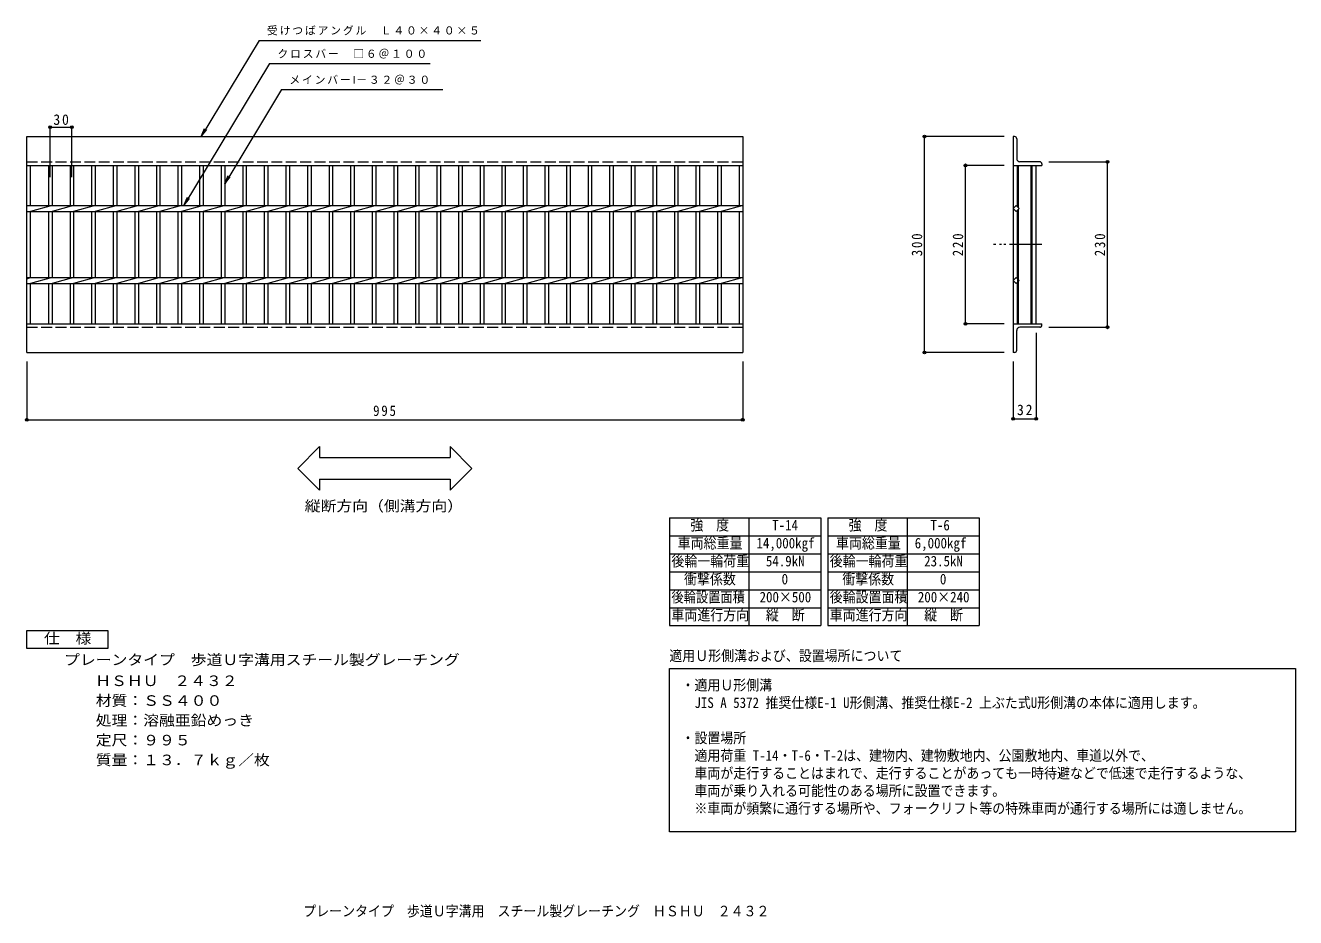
# Model space of a CAD drawing. Units: millimetres, scale not verified. Extents: x -836 to 929, y -681 to 559.
import ezdxf
from ezdxf.enums import TextEntityAlignment as Align

# ---------------------------------------------------------------- set-up
doc = ezdxf.new("R2010")
doc.units = ezdxf.units.MM
doc.header["$LTSCALE"] = 5
doc.header["$PDMODE"] = 32
doc.header["$PDSIZE"] = 4
doc.linetypes.add('DASHED3', pattern=[4, 3, -1])
doc.linetypes.add('DOUBLE_CHAIN2', pattern=[12.8, 9, -1, 0.6, -0.6, 0.6, -1])
for name, color, linetype, lineweight in [('A-1_ピット', 2, 'Continuous', 9), ('A-2_蓋', 3, 'Continuous', 9), ('A-4_寸法', 7, 'Continuous', 9), ('A-5_仕様文', 7, 'Continuous', 9), ('F-4', 2, 'Continuous', 9)]:
    doc.layers.add(name, color=color, linetype=linetype, lineweight=lineweight)
doc.layers.add('F-5', color=7, linetype='Continuous')
doc.styles.add('ＭＳ ゴシック', font='')
doc.styles.get('ＭＳ ゴシック').set_extended_font_data('MS Gothic')

msp = doc.modelspace()

# ---------------------------------------------------------------- linework, layer by layer
at = {"layer": 'A-1_ピット'}
for p, q in [((-834.145, 364.801), (-834.145, 404.801)), ((-834.145, 404.801), (160.855, 404.801)), ((160.855, 404.801), (160.855, 364.801)), ((538.662, 404.801), (536.662, 404.801)), ((536.662, 404.801), (536.662, 364.801)), ((541.662, 401.801), (541.662, 374.301)), ((-834.145, 364.801), (160.855, 364.801)), ((536.662, 364.801), (576.662, 364.801)), ((573.662, 369.801), (546.162, 369.801)), ((576.662, 366.801), (576.662, 364.801)), ((536.662, 144.801), (576.662, 144.801)), ((536.662, 144.801), (536.662, 104.801)), ((576.662, 142.801), (576.662, 144.801)), ((541.662, 107.802), (541.662, 135.301)), ((573.662, 139.801), (546.162, 139.801)), ((-834.145, 104.801), (160.855, 104.801)), ((538.662, 104.801), (536.662, 104.801))]:
    msp.add_line(p, q, dxfattribs=at)
at = {"layer": 'A-1_ピット', "linetype": 'DASHED3'}
for p, q in [((-834.145, 369.801), (160.855, 369.801)), ((-834.145, 139.8), (160.855, 139.8))]:
    msp.add_line(p, q, dxfattribs=at)
at = {"layer": 'A-1_ピット'}
msp.add_lwpolyline([(-834.145, 104.801), (-834.145, 144.801), (160.855, 144.801), (160.855, 104.801)], dxfattribs=at)
for centre, radius, start, end in [((538.662, 401.801), 3, 0, 90), ((546.162, 374.301), 4.5, 180, 270), ((573.662, 366.801), 3, 0, 90), ((573.662, 142.801), 3, 270, 0), ((546.162, 135.301), 4.5, 90, 180), ((538.662, 107.802), 3, 270, 0)]:
    msp.add_arc(centre, radius, start, end, dxfattribs=at)
at = {"layer": 'A-2_蓋'}
for p, q in [((-834.145, 144.801), (-834.145, 364.801)), ((-829.145, 309.041), (-829.145, 364.801)), ((-804.144, 364.801), (-804.144, 309.041)), ((-799.145, 364.801), (-799.145, 309.041)), ((-774.145, 364.801), (-774.145, 309.041)), ((-769.144, 364.801), (-769.144, 309.041)), ((-744.145, 364.801), (-744.145, 309.041)), ((-739.145, 364.801), (-739.145, 309.041)), ((-714.144, 364.801), (-714.144, 309.041)), ((-709.145, 364.801), (-709.145, 309.041)), ((-684.145, 364.801), (-684.145, 309.041)), ((-679.144, 364.801), (-679.144, 309.041)), ((-654.144, 364.801), (-654.144, 309.041)), ((-649.145, 364.801), (-649.145, 309.041)), ((-624.144, 364.801), (-624.144, 309.041)), ((-619.145, 364.801), (-619.145, 309.041)), ((-594.145, 364.801), (-594.145, 309.041)), ((-589.145, 364.801), (-589.145, 309.041)), ((-564.145, 364.801), (-564.145, 309.041)), ((-559.145, 364.801), (-559.145, 309.041)), ((-534.145, 364.801), (-534.145, 309.041)), ((-529.145, 364.801), (-529.145, 309.041)), ((-504.145, 364.801), (-504.145, 309.041)), ((-499.145, 364.801), (-499.145, 309.041)), ((-474.145, 364.801), (-474.145, 309.041)), ((-469.145, 364.801), (-469.145, 309.041)), ((-444.145, 364.801), (-444.145, 309.041)), ((-439.145, 364.801), (-439.145, 309.041)), ((-414.144, 364.801), (-414.144, 309.041)), ((-409.145, 364.801), (-409.145, 309.041)), ((-384.144, 364.801), (-384.144, 309.041)), ((-379.145, 364.801), (-379.145, 309.041)), ((-354.145, 364.801), (-354.145, 309.041)), ((-349.145, 364.801), (-349.145, 309.041)), ((-324.145, 364.801), (-324.145, 309.041)), ((-319.145, 364.801), (-319.145, 309.041)), ((-294.144, 364.801), (-294.144, 309.041)), ((-289.145, 364.801), (-289.145, 309.041)), ((-264.145, 364.801), (-264.145, 309.041)), ((-259.144, 364.801), (-259.144, 309.041)), ((-234.145, 364.801), (-234.145, 309.041)), ((-229.145, 364.801), (-229.145, 309.041)), ((-204.145, 364.801), (-204.145, 309.041)), ((-199.145, 364.801), (-199.145, 309.041)), ((-174.144, 364.801), (-174.144, 309.041)), ((-169.145, 364.801), (-169.145, 309.041)), ((-144.144, 364.801), (-144.144, 309.041)), ((-139.145, 364.801), (-139.145, 309.041)), ((-114.144, 364.801), (-114.144, 309.041)), ((-109.145, 364.801), (-109.145, 309.041)), ((-84.144, 364.801), (-84.144, 309.041)), ((-79.145, 364.801), (-79.145, 309.041)), ((-54.144, 364.801), (-54.144, 309.041)), ((-49.145, 364.801), (-49.145, 309.041)), ((-24.145, 364.801), (-24.145, 309.041)), ((-19.145, 364.801), (-19.145, 309.041)), ((5.855, 364.801), (5.855, 309.041)), ((10.855, 364.801), (10.855, 309.041)), ((35.856, 364.801), (35.856, 309.041)), ((40.855, 364.801), (40.855, 309.041)), ((65.856, 364.801), (65.856, 309.041)), ((70.856, 364.801), (70.856, 309.041)), ((95.855, 364.801), (95.855, 309.041)), ((100.855, 364.801), (100.855, 309.041)), ((125.856, 364.801), (125.856, 309.041)), ((130.855, 364.801), (130.855, 309.041)), ((155.856, 364.801), (155.856, 309.041)), ((160.855, 364.801), (160.855, 144.801)), ((536.662, 364.801), (536.662, 144.801)), ((542.662, 307.286), (542.662, 364.801)), ((543.662, 364.801), (543.662, 306.287)), ((561.662, 144.801), (561.662, 364.801)), ((562.662, 364.801), (562.662, 144.801)), ((568.662, 144.801), (568.662, 364.801)), ((-834.145, 309.041), (160.855, 309.041)), ((-829.145, 309.041), (-834.145, 308.041)), ((-834.145, 300.561), (160.855, 300.561)), ((-799.145, 309.041), (-829.145, 300.561)), ((-829.145, 209.041), (-829.145, 300.561)), ((-804.144, 300.561), (-804.144, 209.041)), ((-769.144, 309.041), (-799.145, 300.561)), ((-799.145, 300.561), (-799.145, 209.041)), ((-774.145, 300.561), (-774.145, 209.041)), ((-739.145, 309.041), (-769.144, 300.561)), ((-769.144, 300.561), (-769.144, 209.041)), ((-744.145, 300.561), (-744.145, 209.041)), ((-709.145, 309.041), (-739.145, 300.561)), ((-739.145, 300.561), (-739.145, 209.041)), ((-714.144, 300.561), (-714.144, 209.041)), ((-679.144, 309.041), (-709.145, 300.561)), ((-709.145, 300.561), (-709.145, 209.041)), ((-684.145, 300.561), (-684.145, 209.041)), ((-649.145, 309.041), (-679.144, 300.561)), ((-679.144, 300.561), (-679.144, 209.041)), ((-654.144, 300.561), (-654.144, 209.041)), ((-619.145, 309.041), (-649.145, 300.561)), ((-649.145, 300.561), (-649.145, 209.041)), ((-624.144, 300.561), (-624.144, 209.041)), ((-589.145, 309.041), (-619.145, 300.561)), ((-619.145, 300.561), (-619.145, 209.041)), ((-594.145, 300.561), (-594.145, 209.041)), ((-559.145, 309.041), (-589.145, 300.561)), ((-589.145, 300.561), (-589.145, 209.041)), ((-564.145, 300.561), (-564.145, 209.041)), ((-529.145, 309.041), (-559.145, 300.561)), ((-559.145, 300.561), (-559.145, 209.041)), ((-534.145, 300.561), (-534.145, 209.041)), ((-499.145, 309.041), (-529.145, 300.561)), ((-529.145, 300.561), (-529.145, 209.041)), ((-504.145, 300.561), (-504.145, 209.041)), ((-469.145, 309.041), (-499.145, 300.561)), ((-499.145, 300.561), (-499.145, 209.041)), ((-474.145, 300.561), (-474.145, 209.041)), ((-439.145, 309.041), (-469.145, 300.561)), ((-469.145, 300.561), (-469.145, 209.041)), ((-444.145, 300.561), (-444.145, 209.041)), ((-409.145, 309.041), (-439.145, 300.561)), ((-439.145, 300.561), (-439.145, 209.041)), ((-414.144, 300.561), (-414.144, 209.041)), ((-379.145, 309.041), (-409.145, 300.561)), ((-409.145, 300.561), (-409.145, 209.041)), ((-384.144, 300.561), (-384.144, 209.041)), ((-349.144, 309.041), (-379.145, 300.561)), ((-379.145, 300.561), (-379.145, 209.041)), ((-354.145, 300.561), (-354.145, 209.041)), ((-319.145, 309.041), (-349.145, 300.561)), ((-349.145, 300.561), (-349.145, 209.041)), ((-324.145, 300.561), (-324.145, 209.041)), ((-289.145, 309.041), (-319.145, 300.561)), ((-319.145, 300.561), (-319.145, 209.041)), ((-294.144, 300.561), (-294.144, 209.041)), ((-259.144, 309.041), (-289.145, 300.561)), ((-289.145, 300.561), (-289.145, 209.041)), ((-264.145, 300.561), (-264.145, 209.041)), ((-229.145, 309.041), (-259.144, 300.561)), ((-259.144, 300.561), (-259.144, 209.041)), ((-234.145, 300.561), (-234.145, 209.041)), ((-199.145, 309.041), (-229.145, 300.561)), ((-229.145, 300.561), (-229.145, 209.041)), ((-204.145, 300.561), (-204.145, 209.041)), ((-169.145, 309.041), (-199.145, 300.561)), ((-199.145, 300.561), (-199.145, 209.041)), ((-174.144, 300.561), (-174.144, 209.041)), ((-139.144, 309.041), (-169.145, 300.561)), ((-169.145, 300.561), (-169.145, 209.041)), ((-144.144, 300.561), (-144.144, 209.041)), ((-109.144, 309.041), (-139.145, 300.561)), ((-139.145, 300.561), (-139.145, 209.041)), ((-114.144, 300.561), (-114.144, 209.041)), ((-79.145, 309.041), (-109.145, 300.561)), ((-109.145, 300.561), (-109.145, 209.041)), ((-84.144, 300.561), (-84.144, 209.041)), ((-49.145, 309.041), (-79.145, 300.561)), ((-79.145, 300.561), (-79.145, 209.041)), ((-54.144, 300.561), (-54.144, 209.041)), ((-19.144, 309.041), (-49.145, 300.561)), ((-49.145, 300.561), (-49.145, 209.041)), ((-24.145, 300.561), (-24.145, 209.041)), ((10.855, 309.041), (-19.145, 300.561)), ((-19.145, 300.561), (-19.145, 209.041)), ((5.855, 300.561), (5.855, 209.041)), ((40.855, 309.041), (10.855, 300.561)), ((10.855, 300.561), (10.855, 209.041)), ((35.856, 300.561), (35.856, 209.041)), ((70.856, 309.041), (40.855, 300.561)), ((40.855, 300.561), (40.855, 209.041)), ((65.856, 300.561), (65.856, 209.041)), ((100.856, 309.041), (70.856, 300.561)), ((70.856, 300.561), (70.856, 209.041)), ((95.855, 300.561), (95.855, 209.041)), ((130.855, 309.041), (100.855, 300.561)), ((100.855, 300.561), (100.855, 209.041)), ((125.856, 300.561), (125.856, 209.041)), ((160.855, 309.041), (130.855, 300.561)), ((130.855, 300.561), (130.855, 209.041)), ((155.856, 300.561), (155.856, 209.041)), ((542.662, 207.287), (542.662, 302.316)), ((543.662, 303.316), (543.662, 206.287)), ((-834.145, 209.041), (160.855, 209.041)), ((-829.145, 209.041), (-834.145, 206.801)), ((-834.145, 200.561), (160.855, 200.561)), ((-799.145, 209.041), (-829.145, 200.561)), ((-829.145, 144.801), (-829.145, 200.561)), ((-804.144, 200.561), (-804.144, 144.801)), ((-769.144, 209.041), (-799.145, 200.561)), ((-799.145, 200.561), (-799.145, 144.801)), ((-774.145, 200.561), (-774.145, 144.801)), ((-739.145, 209.041), (-769.144, 200.561)), ((-769.144, 200.561), (-769.144, 144.801)), ((-744.145, 200.561), (-744.145, 144.801)), ((-709.145, 209.041), (-739.145, 200.561)), ((-739.145, 200.561), (-739.145, 144.801)), ((-714.144, 200.561), (-714.144, 144.801)), ((-679.144, 209.041), (-709.145, 200.561)), ((-709.145, 200.561), (-709.145, 144.801)), ((-684.145, 200.561), (-684.145, 144.801)), ((-649.145, 209.041), (-679.144, 200.561)), ((-679.144, 200.561), (-679.144, 144.801)), ((-654.144, 200.561), (-654.144, 144.801)), ((-619.145, 209.041), (-649.145, 200.561)), ((-649.145, 200.561), (-649.145, 144.801)), ((-624.144, 200.561), (-624.144, 144.801)), ((-589.145, 209.041), (-619.145, 200.561)), ((-619.145, 200.561), (-619.145, 144.801)), ((-594.145, 200.561), (-594.145, 144.801)), ((-559.145, 209.041), (-589.145, 200.561)), ((-589.145, 200.561), (-589.145, 144.801)), ((-564.145, 200.561), (-564.145, 144.801)), ((-529.145, 209.041), (-559.145, 200.561)), ((-559.145, 200.561), (-559.145, 144.801)), ((-534.145, 200.561), (-534.145, 144.801)), ((-499.145, 209.041), (-529.145, 200.561)), ((-529.145, 200.561), (-529.145, 144.801)), ((-504.145, 200.561), (-504.145, 144.801)), ((-469.145, 209.041), (-499.145, 200.561)), ((-499.145, 200.561), (-499.145, 144.801)), ((-474.145, 200.561), (-474.145, 144.801)), ((-439.145, 209.041), (-469.145, 200.561)), ((-469.145, 200.561), (-469.145, 144.801)), ((-444.145, 200.561), (-444.145, 144.801)), ((-409.145, 209.041), (-439.145, 200.561)), ((-439.145, 200.561), (-439.145, 144.801)), ((-414.144, 200.561), (-414.144, 144.801)), ((-379.145, 209.041), (-409.145, 200.561)), ((-409.145, 200.561), (-409.145, 144.801)), ((-384.144, 200.561), (-384.144, 144.801)), ((-349.144, 209.041), (-379.145, 200.561)), ((-379.145, 200.561), (-379.145, 144.801)), ((-354.145, 200.561), (-354.145, 144.801)), ((-319.145, 209.041), (-349.145, 200.561)), ((-349.145, 200.561), (-349.145, 144.801)), ((-324.145, 200.561), (-324.145, 144.801)), ((-289.145, 209.041), (-319.145, 200.561)), ((-319.145, 200.561), (-319.145, 144.801)), ((-294.144, 200.561), (-294.144, 144.801)), ((-259.144, 209.041), (-289.145, 200.561)), ((-289.145, 200.561), (-289.145, 144.801)), ((-264.145, 200.561), (-264.145, 144.801)), ((-229.145, 209.041), (-259.144, 200.561)), ((-259.144, 200.561), (-259.144, 144.801)), ((-234.145, 200.561), (-234.145, 144.801)), ((-199.145, 209.041), (-229.145, 200.561)), ((-229.145, 200.561), (-229.145, 144.801)), ((-204.145, 200.561), (-204.145, 144.801)), ((-169.145, 209.041), (-199.145, 200.561)), ((-199.145, 200.561), (-199.145, 144.801)), ((-174.144, 200.561), (-174.144, 144.801)), ((-139.144, 209.041), (-169.145, 200.561)), ((-169.145, 200.561), (-169.145, 144.801)), ((-144.144, 200.561), (-144.144, 144.801)), ((-109.144, 209.041), (-139.145, 200.561)), ((-139.145, 200.561), (-139.145, 144.801)), ((-114.144, 200.561), (-114.144, 144.801)), ((-79.145, 209.041), (-109.145, 200.561)), ((-109.145, 200.561), (-109.145, 144.801)), ((-84.144, 200.561), (-84.144, 144.801)), ((-49.145, 209.041), (-79.145, 200.561)), ((-79.145, 200.561), (-79.145, 144.801)), ((-54.144, 200.561), (-54.144, 144.801)), ((-19.144, 209.041), (-49.145, 200.561)), ((-49.145, 200.561), (-49.145, 144.801)), ((-24.145, 200.561), (-24.145, 144.801)), ((10.855, 209.041), (-19.145, 200.561)), ((-19.145, 200.561), (-19.145, 144.801)), ((5.855, 200.561), (5.855, 144.801)), ((40.855, 209.041), (10.855, 200.561)), ((10.855, 200.561), (10.855, 144.801)), ((35.856, 200.561), (35.856, 144.801)), ((70.856, 209.041), (40.855, 200.561)), ((40.855, 200.561), (40.855, 144.801)), ((65.856, 200.561), (65.856, 144.801)), ((100.856, 209.041), (70.856, 200.561)), ((70.856, 200.561), (70.856, 144.801)), ((95.855, 200.561), (95.855, 144.801)), ((130.855, 209.041), (100.855, 200.561)), ((100.855, 200.561), (100.855, 144.801)), ((125.856, 200.561), (125.856, 144.801)), ((160.855, 209.041), (130.855, 200.561)), ((130.855, 200.561), (130.855, 144.801)), ((155.856, 200.561), (155.856, 144.801)), ((542.662, 207.287), (542.662, 202.316)), ((542.662, 144.801), (542.662, 202.316)), ((543.662, 203.315), (543.662, 206.287)), ((543.662, 203.316), (543.662, 144.801))]:
    msp.add_line(p, q, dxfattribs=at)
at = {"layer": 'A-2_蓋', "linetype": 'DOUBLE_CHAIN2'}
msp.add_line((576.662, 254.801), (509.564, 254.801), dxfattribs=at)
at = {"layer": 'A-2_蓋'}
for points in [[(545.148, 304.801), (540.905, 300.558), (536.662, 304.801), (540.905, 309.044)], [(545.148, 204.801), (540.905, 200.558), (536.662, 204.801), (540.905, 209.044)]]:
    msp.add_lwpolyline(points, close=True, dxfattribs=at)
at = {"layer": 'A-4_寸法'}
for p, q in [((-801.645, 348.661), (-801.645, 419.424)), ((-801.645, 417.924), (-771.645, 417.924)), ((-771.645, 348.661), (-771.645, 419.424)), ((524.162, 404.801), (413.475, 404.801)), ((413.475, 104.801), (413.475, 404.801)), ((524.162, 364.801), (470.43, 364.801)), ((470.43, 144.801), (470.43, 364.801)), ((586.162, 369.801), (667.756, 369.801)), ((667.756, 139.801), (667.756, 369.801)), ((524.162, 144.801), (468.93, 144.801)), ((568.662, 132.301), (568.662, 11.017)), ((586.162, 139.801), (669.256, 139.801)), ((-834.145, 92.301), (-834.145, 9.851)), ((160.855, 92.301), (160.855, 9.851)), ((524.162, 104.801), (411.975, 104.801)), ((536.662, 92.301), (536.662, 11.017)), ((-834.145, 11.351), (160.855, 11.351)), ((536.662, 12.517), (568.662, 12.517)), ((-427.282, -26.007), (-457.589, -56.313)), ((-427.282, -26.007), (-427.282, -41.313)), ((-246.007, -26.007), (-215.701, -56.313)), ((-246.007, -26.007), (-246.007, -41.313)), ((-427.282, -41.313), (-246.007, -41.313)), ((-457.589, -56.313), (-427.282, -86.619)), ((-215.701, -56.313), (-246.007, -86.619)), ((-427.282, -71.313), (-427.282, -86.619)), ((-427.282, -71.313), (-246.007, -71.313)), ((-246.007, -71.313), (-246.007, -86.619))]:
    msp.add_line(p, q, dxfattribs=at)
for p in [(-801.645, 417.924), (-771.645, 417.924), (413.475, 404.801), (667.756, 369.801), (470.43, 364.801), (470.43, 144.801), (667.756, 139.801), (413.475, 104.801), (-834.145, 11.351), (160.855, 11.351), (536.662, 12.517), (568.662, 12.517)]:
    msp.add_point(p, dxfattribs=at)
at = {"layer": 'A-5_仕様文'}
for p, q in [((-511.468, 538.559), (-203.086, 538.559)), ((-497.029, 506.297), (-615.783, 309.041)), ((-497.029, 506.297), (-273.802, 506.297)), ((-480.405, 470.162), (-255.859, 470.162)), ((-591.995, 404.801), (-584.205, 414.577)), ((-559.145, 339.372), (-551.355, 349.148)), ((-615.783, 309.041), (-610.788, 320.499)), ((-615.783, 309.041), (-607.993, 318.817))]:
    msp.add_line(p, q, dxfattribs=at)
for points in [[(-511.468, 538.559), (-591.995, 404.801), (-587, 416.26)], [(-480.405, 470.162), (-559.145, 339.372), (-554.151, 350.831)]]:
    msp.add_lwpolyline(points, dxfattribs=at)
at = {"layer": 'A-5_仕様文', "color": 2}
for points in [[(-834.145, -306.716), (-834.145, -281.716), (-721.645, -281.716)], [(-721.645, -281.716), (-721.645, -306.716), (-834.145, -306.716)]]:
    msp.add_lwpolyline(points, dxfattribs=at)
at = {"layer": 'F-4'}
for p, q in [((59.258, -124.845), (59.258, -274.845)), ((59.258, -124.845), (269.258, -124.845)), ((169.258, -124.845), (169.258, -274.845)), ((269.258, -124.845), (269.258, -274.845)), ((279.258, -124.845), (279.258, -274.845)), ((279.258, -124.845), (489.258, -124.845)), ((389.258, -124.845), (389.258, -274.845)), ((489.258, -124.845), (489.258, -274.845)), ((59.258, -149.845), (269.258, -149.845)), ((279.258, -149.845), (489.258, -149.845)), ((59.258, -174.845), (269.258, -174.845)), ((279.258, -174.845), (489.258, -174.845)), ((59.258, -199.845), (269.258, -199.845)), ((279.258, -199.845), (489.258, -199.845)), ((59.258, -224.845), (269.258, -224.845)), ((279.258, -224.845), (489.258, -224.845)), ((59.258, -249.845), (269.258, -249.845)), ((279.258, -249.845), (489.258, -249.845)), ((59.258, -274.845), (269.258, -274.845)), ((279.258, -274.845), (489.258, -274.845)), ((59.258, -334.451), (929.258, -334.451)), ((929.258, -334.451), (929.258, -561.544))]:
    msp.add_line(p, q, dxfattribs=at)
msp.add_lwpolyline([(929.258, -561.544), (59.258, -561.544), (59.258, -334.451)], dxfattribs=at)

# ---------------------------------------------------------------- texts
at = {"layer": 'A-4_寸法', "color": 2, "char_height": 14.66, "attachment_point": 7, "style": 'ＭＳ ゴシック'}
for s, insert in [('\\T1.27;\\W0.95;30', (-797.27, 420.924)), ('\\T1.27;\\W0.9;995', (-352.895, 16.351)), ('\\T1.27;\\W0.95;32', (542.037, 17.517))]:
    msp.add_mtext(s, dxfattribs=dict(at, insert=insert))
at = {"layer": 'A-4_寸法', "color": 2, "char_height": 14.66, "attachment_point": 7, "rotation": 90, "style": 'ＭＳ ゴシック'}
for s, insert in [('\\T1.27;\\W0.9;300', (410.475, 238.551)), ('\\T1.27;\\W0.9;220', (467.43, 238.551)), ('\\T1.27;\\W0.9;230', (664.756, 238.551))]:
    msp.add_mtext(s, dxfattribs=dict(at, insert=insert))
at = {"layer": 'A-5_仕様文', "color": 2, "style": 'ＭＳ ゴシック', "width": 1.1}
for s, p in [('縦断方向（側溝方向）', (-447.895, -120.274)), ('仕\u3000様', (-810.395, -304.216)), ('プレーンタイプ\u3000歩道Ｕ字溝用スチール製グレーチング', (-782.383, -333.975)), ('\u3000\u3000ＨＳＨＵ\u3000２４３２', (-783.1, -363.176)), ('\u3000\u3000材質：ＳＳ４００', (-782.383, -390.676)), ('\u3000\u3000処理：溶融亜鉛めっき', (-782.383, -418.176)), ('\u3000\u3000定尺：９９５', (-782.383, -445.676)), ('\u3000\u3000質量：１３．７ｋｇ／枚', (-782.383, -473.177))]:
    msp.add_text(s, height=14.66, dxfattribs=at).set_placement(p, align=Align.BOTTOM_LEFT)
at = {"layer": 'A-5_仕様文', "char_height": 11, "attachment_point": 7, "style": 'ＭＳ ゴシック'}
for s, insert in [('\\T1.17;受けつばアングル\u3000Ｌ４０×４０×５', (-500.281, 545.569)), ('\\T1.17;クロスバー\u3000□６＠１００', (-485.841, 513.307)), ('\\T1.17;メインバーΙ－３２＠３０', (-469.218, 477.172))]:
    msp.add_mtext(s, dxfattribs=dict(at, insert=insert))
at = {"layer": 'F-4', "style": 'ＭＳ ゴシック', "width": 0.9}
msp.add_text('プレーンタイプ\u3000歩道Ｕ字溝用\u3000スチール製グレーチング\u3000ＨＳＨＵ\u3000２４３２', height=14.66, dxfattribs=at).set_placement((-449.941, -683.222), align=Align.BOTTOM_LEFT)
at = {"layer": 'F-5', "style": 'ＭＳ ゴシック'}
for s, width, p in [('強\u3000度', 0.9, (88.008, -146.845)), ('T-14', 0.9, (201.758, -146.845)), ('強\u3000度', 0.9, (308.008, -146.845)), ('T-6', 0.9, (421.758, -146.845)), ('車両総重量', 0.9, (70.508, -171.845)), ('14,000kgf', 0.9, (179.883, -171.845)), ('車両総重量', 0.9, (290.508, -171.845)), ('6,000kgf', 0.9, (399.883, -171.845)), ('後輪一輪荷重', 0.9, (61.758, -196.845)), ('後輪一輪荷重', 0.9, (281.758, -196.845)), ('54.9kN', 0.9, (193.008, -196.845)), ('23.5kN', 0.9, (413.008, -196.845)), ('衝撃係数', 0.9, (79.258, -221.845)), ('0', 0.9, (214.883, -221.845)), ('衝撃係数', 0.9, (299.258, -221.845)), ('0', 0.9, (434.883, -221.845)), ('後輪設置面積', 0.85, (61.758, -246.845)), ('200×500', 0.9, (184.258, -246.845)), ('後輪設置面積', 0.9, (281.758, -246.845)), ('200×240', 0.9, (404.258, -246.845)), ('車両進行方向', 0.9, (61.758, -271.845)), ('縦\u3000断', 0.9, (193.008, -271.845)), ('車両進行方向', 0.9, (281.758, -271.845)), ('縦\u3000断', 0.9, (413.008, -271.845)), ('適用Ｕ形側溝および、設置場所について', 0.9, (58.817, -328.385)), ('・適用Ｕ形側溝', 0.9, (75.733, -369.163)), ('\u3000JIS A 5372 推奨仕様E-1 U形側溝、推奨仕様E-2 上ぶた式U形側溝の本体に適用します。', 0.9, (75.733, -393.632)), ('・設置場所', 0.9, (75.733, -442.571)), ('\u3000適用荷重 T-14・T-6・T-2は、建物内、建物敷地内、公園敷地内、車道以外で、', 0.9, (75.733, -467.04)), ('\u3000車両が走行することはまれで、走行することがあっても一時待避などで低速で走行するような、', 0.9, (75.733, -491.51)), ('\u3000車両が乗り入れる可能性のある場所に設置できます。 ', 0.9, (75.733, -515.979)), ('\u3000※車両が頻繁に通行する場所や、フォークリフト等の特殊車両が通行する場所には適しません。', 0.9, (75.733, -540.449))]:
    msp.add_text(s, height=14.66, dxfattribs=dict(at, width=width)).set_placement(p, align=Align.BOTTOM_LEFT)

doc.saveas('drawing.dxf')
